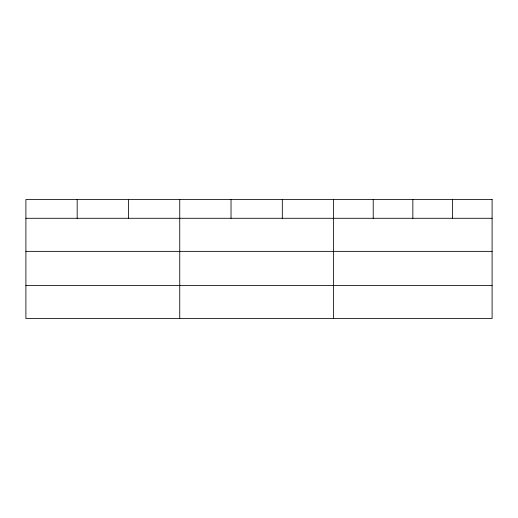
<?xml version="1.0" encoding="UTF-8"?>
<svg xmlns="http://www.w3.org/2000/svg" width="518" height="518" viewBox="0 0 518 518"><rect width="100%" height="100%" fill="white"/><g stroke="black" fill="none" stroke-linecap="round" stroke-linejoin="round"><path stroke-width="0.78" d="M25.9 218.285L492.1 218.285M25.9 251.359L492.1 251.359M25.9 285.437L492.1 285.437M452.473 199.488L452.473 218.285M412.846 199.488L412.846 218.285M373.219 199.488L373.219 218.285M333.592 199.488L333.592 318.512M282.31 199.488L282.31 218.285M231.028 199.488L231.028 218.285M179.746 199.488L179.746 318.512M128.464 199.488L128.464 218.285M77.182 199.488L77.182 218.285M492.1 199.488L25.9 199.488L25.9 318.512L492.1 318.512L492.1 199.488"/></g></svg>
